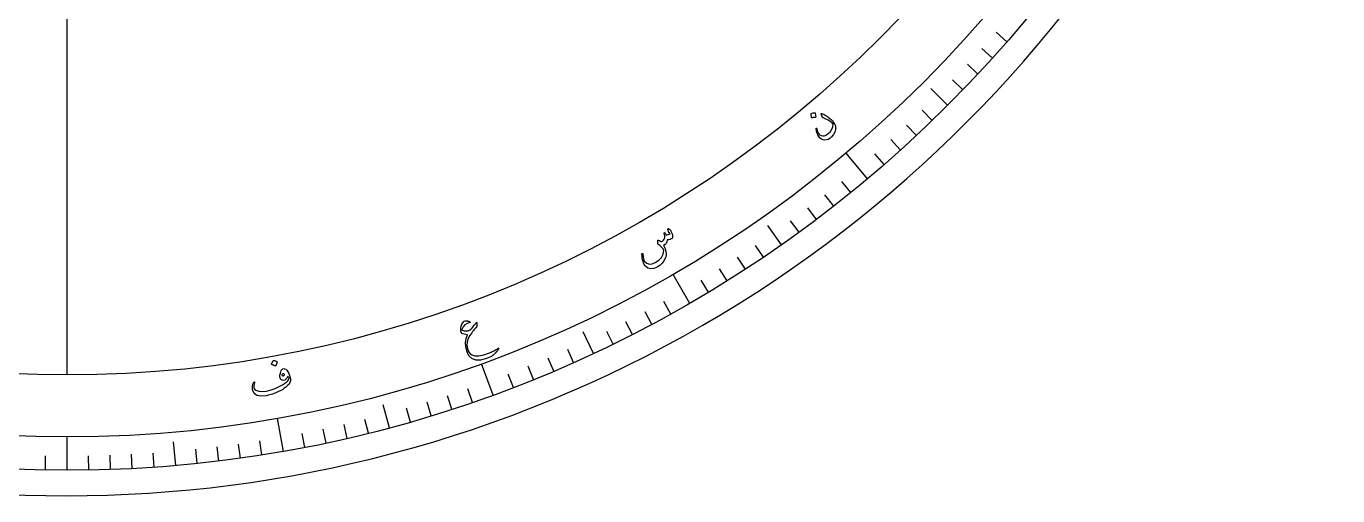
# Model space of a CAD drawing. Header units: millimetres. Extents: x -86 to 86, y -85 to 109.
# Drawn here: x -2.7 to 85, y -85 to -53.6 of the extents above; entities that cross this region are included whole.
import ezdxf

# ---------------------------------------------------------------- set-up
doc = ezdxf.new("R2010")
doc.units = ezdxf.units.MM
for name, color, linetype in [('CUT_OUTER', 1, 'Continuous'), ('ENGRAVE', 7, 'Continuous'), ('ENGRAVE_FINE', 8, 'Continuous'), ('TEXT', 5, 'Continuous')]:
    doc.layers.add(name, color=color, linetype=linetype)

msp = doc.modelspace()

# ---------------------------------------------------------------- linework, layer by layer
at = {"layer": 'CUT_OUTER'}
msp.add_arc((0.0001, -0.0001), 84.9999, 179.936691, 0.00008, dxfattribs=at)
at = {"layer": 'ENGRAVE'}
for points in [[(0, -76.925), (0, 76.925)], [(58.902, -58.902), (57.775, -57.775)], [(53.5442, -63.8115), (52.11, -62.1023)], [(47.7789, -68.2354), (46.8648, -66.9298)], [(41.65, -72.1399), (40.5344, -70.2076)], [(35.2041, -75.4954), (34.5306, -74.051)], [(28.4903, -78.2764), (27.7271, -76.1797)], [(21.5596, -80.4616), (21.1471, -78.9222)], [(14.4649, -82.0345), (14.0774, -79.8371)], [(0, -83.3), (0, -81.0687)], [(7.2601, -82.983), (7.1212, -81.3953)]]:
    msp.add_lwpolyline(points, dxfattribs=at)
for radius in [83.3, 83.3, 81.0687, 76.925, 76.925]:
    msp.add_circle((0, 0), radius, dxfattribs=at)
at = {"layer": 'ENGRAVE_FINE'}
for points in [[(62.8673, -54.6497), (62.1456, -54.0224)], [(61.904, -55.7386), (61.1933, -55.0987)], [(60.9218, -56.8105), (60.2224, -56.1583)], [(59.921, -57.865), (59.2331, -57.2008)], [(57.865, -59.921), (57.2008, -59.2331)], [(56.8105, -60.9218), (56.1583, -60.2224)], [(55.7386, -61.904), (55.0987, -61.1933)], [(54.6497, -62.8673), (54.0224, -62.1456)], [(52.4224, -64.7363), (51.8206, -63.9931)], [(51.2846, -65.6413), (50.6959, -64.8878)], [(50.1312, -66.5263), (49.5557, -65.7626)], [(48.9625, -67.3911), (48.4004, -66.6175)], [(46.5808, -69.0588), (46.046, -68.2661)], [(45.3684, -69.8613), (44.8476, -69.0593)], [(44.1423, -70.6424), (43.6355, -69.8315)], [(42.9027, -71.402), (42.4102, -70.5824)], [(39.107, -73.5495), (38.658, -72.7052)], [(40.3846, -72.8558), (39.921, -72.0195)], [(37.8174, -74.2208), (37.3833, -73.3688)], [(36.5163, -74.8695), (36.0971, -74.0101)], [(33.8812, -76.0983), (33.4922, -75.2248)], [(32.5479, -76.6781), (32.1743, -75.7978)], [(29.8521, -77.7672), (29.5094, -76.8745)], [(31.2047, -77.2344), (30.8465, -76.3478)], [(27.1198, -78.7617), (26.8085, -77.8575)], [(24.3546, -79.6602), (24.075, -78.7457)], [(25.7411, -79.223), (25.4456, -78.3136)], [(22.9606, -80.0731), (22.697, -79.1539)], [(17.319, -81.4797), (17.1202, -80.5443)], [(18.7384, -81.165), (18.5233, -80.2333)], [(20.1521, -80.8256), (19.9208, -79.8978)], [(11.5931, -82.4893), (11.46, -81.5424)], [(13.031, -82.2744), (12.8814, -81.33)], [(15.8944, -81.7695), (15.7119, -80.8309)], [(-1.4538, -83.2873), (-1.4371, -82.3312)], [(1.4538, -83.2873), (1.4371, -82.3312)], [(2.9071, -83.2493), (2.8738, -82.2936)], [(4.3596, -83.1858), (4.3095, -82.2309)], [(5.8107, -83.0971), (5.744, -82.1432)], [(8.7072, -82.8437), (8.6073, -81.8927)], [(10.1517, -82.6791), (10.0352, -81.73)]]:
    msp.add_lwpolyline(points, dxfattribs=at)
at = {"layer": 'TEXT'}
for points in [[(49.7624, -59.4596), (49.7628, -59.4542), (49.7654, -59.4491), (49.7701, -59.4441), (49.777, -59.4394), (49.8375, -59.4202), (49.8989, -59.4073), (49.9612, -59.4006), (50.0243, -59.4001), (50.0318, -59.4018), (50.0374, -59.4051), (50.0409, -59.4102), (50.0424, -59.417), (50.0836, -59.6873), (50.0831, -59.695), (50.0787, -59.7004), (50.0705, -59.7035), (50.0583, -59.7044), (50.0479, -59.7052), (50.0316, -59.7068), (50.0096, -59.7092), (49.9819, -59.7124), (49.9481, -59.7166), (49.908, -59.7221), (49.8616, -59.7289), (49.8088, -59.7369), (49.8012, -59.7373), (49.796, -59.7357), (49.793, -59.7321), (49.7924, -59.7267)], [(50.4878, -59.4506), (50.5407, -59.4736), (50.5946, -59.4988), (50.6494, -59.5263), (50.7052, -59.5559), (50.7618, -59.5884), (50.8193, -59.6241), (50.8777, -59.6631), (50.9369, -59.7055), (50.994, -59.7492), (51.0482, -59.7947), (51.0994, -59.8419), (51.1476, -59.891), (51.1929, -59.942), (51.2355, -59.9951), (51.2753, -60.0504), (51.3124, -60.1077), (51.3471, -60.1714), (51.3741, -60.2346), (51.3936, -60.2973), (51.4054, -60.3593), (51.4053, -60.5234), (51.36, -60.6869), (51.2695, -60.8495), (51.1336, -61.011), (51.0206, -61.1103), (50.9067, -61.1795), (50.7921, -61.2186), (50.6769, -61.2276), (50.5676, -61.2069), (50.4662, -61.1607), (50.3724, -61.0892), (50.2864, -60.9925), (50.2127, -60.8756), (50.1575, -60.7505), (50.1206, -60.6171), (50.1021, -60.4755), (50.1025, -60.4572), (50.1066, -60.4439), (50.1143, -60.4355), (50.1256, -60.4321), (50.1396, -60.433), (50.1503, -60.4415), (50.158, -60.4576), (50.1625, -60.4813), (50.2012, -60.6469), (50.2597, -60.7766), (50.3382, -60.8703), (50.4369, -60.9279), (50.5471, -60.9483), (50.6645, -60.9306), (50.789, -60.8748), (50.9206, -60.7809), (51.0575, -60.6411), (51.1573, -60.4904), (51.2198, -60.3289), (51.2452, -60.1569), (51.2446, -60.1521), (51.2422, -60.1463), (51.238, -60.1396), (51.2319, -60.1319), (51.1786, -60.0762), (51.1081, -60.0185), (51.0203, -59.9589), (50.9153, -59.8973), (50.8607, -59.8678), (50.8092, -59.8409), (50.761, -59.8165), (50.7159, -59.7947), (50.674, -59.7757), (50.6353, -59.7598), (50.5998, -59.747), (50.5674, -59.7374), (50.5511, -59.7318), (50.5386, -59.7246), (50.5296, -59.7158), (50.5243, -59.7054), (50.4471, -59.473), (50.445, -59.4574), (50.4511, -59.4484), (50.4654, -59.4462), (50.4878, -59.4506)], [(40.1908, -67.1911), (40.1885, -67.1768), (40.1894, -67.165), (40.1937, -67.1558), (40.2012, -67.1491), (40.2129, -67.1438), (40.2246, -67.1422), (40.2363, -67.1442), (40.2478, -67.1498), (40.2824, -67.1738), (40.3176, -67.2082), (40.3532, -67.2531), (40.3893, -67.3084), (40.439, -67.4044), (40.4745, -67.5026), (40.4957, -67.6032), (40.5024, -67.706), (40.4999, -67.7333), (40.4935, -67.757), (40.4832, -67.7772), (40.469, -67.794), (40.4069, -67.8366), (40.3306, -67.8666), (40.2401, -67.8839), (40.1355, -67.8885), (40.1226, -68.0198), (40.0792, -68.1276), (40.0052, -68.2118), (39.9008, -68.2723), (39.93, -68.3302), (39.9565, -68.3869), (39.9803, -68.4422), (40.0013, -68.4963), (40.0197, -68.5495), (40.0357, -68.602), (40.0493, -68.654), (40.0605, -68.7053), (40.0735, -68.8022), (40.0715, -68.8997), (40.0544, -68.998), (40.0224, -69.0969), (39.9251, -69.2905), (39.8004, -69.4587), (39.6485, -69.6011), (39.4696, -69.7178), (39.2448, -69.8078), (39.0384, -69.8274), (38.8508, -69.7766), (38.6821, -69.6559), (38.6388, -69.6027), (38.5983, -69.5338), (38.5607, -69.4493), (38.5259, -69.3492), (38.4958, -69.235), (38.4738, -69.1111), (38.4599, -68.9774), (38.4539, -68.8339), (38.4545, -68.8243), (38.4572, -68.8162), (38.4621, -68.8095), (38.4691, -68.8043), (38.477, -68.8007), (38.4846, -68.7991), (38.492, -68.7994), (38.4992, -68.8015), (38.506, -68.8067), (38.5111, -68.8133), (38.5143, -68.8214), (38.5157, -68.831), (38.5271, -69.0201), (38.549, -69.1685), (38.5816, -69.2762), (38.6251, -69.3432), (38.7789, -69.4585), (38.9488, -69.5097), (39.1347, -69.4967), (39.3363, -69.4192), (39.5866, -69.2551), (39.7686, -69.0644), (39.8821, -68.8477), (39.9271, -68.6053), (39.8646, -68.4991), (39.7817, -68.3968), (39.6783, -68.2984), (39.5547, -68.2037), (39.5409, -68.1948), (39.5309, -68.1856), (39.5246, -68.1759), (39.5221, -68.1658), (39.5192, -68.1279), (39.5167, -68.0922), (39.5145, -68.0587), (39.5127, -68.0274), (39.5116, -67.9987), (39.5112, -67.9729), (39.5115, -67.9499), (39.5127, -67.9298), (39.5146, -67.9205), (39.5189, -67.9146), (39.5257, -67.9122), (39.5349, -67.9133), (39.5404, -67.915), (39.5483, -67.918), (39.5587, -67.9221), (39.5716, -67.9275), (39.5866, -67.9343), (39.6034, -67.9427), (39.6221, -67.9527), (39.6426, -67.9643), (39.6832, -67.9859), (39.7151, -68.0002), (39.7382, -68.0071), (39.7526, -68.0067), (39.8249, -67.9722), (39.8868, -67.9201), (39.9384, -67.8504), (39.9795, -67.7631), (39.986, -67.7174), (39.9805, -67.6519), (39.9629, -67.5669), (39.9332, -67.4623), (39.9304, -67.4524), (39.9303, -67.4426), (39.9331, -67.4329), (39.9385, -67.4234), (39.9445, -67.4159), (39.9513, -67.4105), (39.9589, -67.4073), (39.9674, -67.4063), (39.9872, -67.4169), (40.0094, -67.4457), (40.034, -67.4927), (40.0609, -67.558), (40.1334, -67.5591), (40.2029, -67.5468), (40.2693, -67.5211), (40.3327, -67.4819), (40.3203, -67.4632), (40.3085, -67.449), (40.2972, -67.4394), (40.2865, -67.4344), (40.2752, -67.4304), (40.2665, -67.4249), (40.2605, -67.4178), (40.2571, -67.4091)], [(26.5259, -73.3501), (26.5663, -73.3216), (26.6153, -73.3047), (26.6729, -73.2993), (26.7392, -73.3053), (26.7744, -73.3122), (26.8073, -73.3201), (26.838, -73.329), (26.8664, -73.3389), (26.8925, -73.3497), (26.9163, -73.3611), (26.9376, -73.3732), (26.9566, -73.386), (26.9712, -73.3998), (26.9717, -73.4115), (26.9579, -73.4211), (26.93, -73.4285), (26.7547, -73.4795), (26.6095, -73.5746), (26.4943, -73.7141), (26.4087, -73.8981), (26.4081, -73.9083), (26.4116, -73.9174), (26.4192, -73.9255), (26.4308, -73.9326), (26.5643, -73.974), (26.697, -73.9854), (26.8287, -73.9668), (26.9594, -73.918), (26.9813, -73.9047), (27.0076, -73.8824), (27.0383, -73.8511), (27.0735, -73.8109), (27.1356, -73.7324), (27.1904, -73.6632), (27.2379, -73.603), (27.2781, -73.5521), (27.3111, -73.5104), (27.3369, -73.4779), (27.3555, -73.4546), (27.3669, -73.4405), (27.3853, -73.426), (27.3988, -73.4277), (27.4073, -73.4457), (27.4109, -73.4798), (27.4104, -73.573), (27.4059, -73.6438), (27.3977, -73.6924), (27.3856, -73.7186), (27.3368, -73.7687), (27.2863, -73.8246), (27.234, -73.8861), (27.1798, -73.9534), (27.1237, -74.0264), (27.0657, -74.1052), (27.0058, -74.1896), (26.9439, -74.2798), (26.8296, -74.4891), (26.7643, -74.7094), (26.7484, -74.9407), (26.7822, -75.1832), (26.8238, -75.3069), (26.8843, -75.4141), (26.9638, -75.5047), (27.0625, -75.5787), (27.2691, -75.6509), (27.5367, -75.654), (27.8649, -75.5874), (28.2531, -75.4501), (28.3113, -75.4242), (28.3736, -75.395), (28.4399, -75.3626), (28.5102, -75.327), (28.5842, -75.2881), (28.6618, -75.2457), (28.7427, -75.1998), (28.8272, -75.1504), (28.8421, -75.1428), (28.854, -75.1393), (28.8628, -75.1398), (28.8685, -75.1444), (28.8652, -75.179), (28.8241, -75.2453), (28.745, -75.3434), (28.6276, -75.473), (28.5545, -75.5473), (28.4883, -75.607), (28.4291, -75.652), (28.3771, -75.6824), (28.1755, -75.7749), (27.988, -75.8468), (27.8148, -75.8982), (27.6561, -75.9292), (27.3356, -75.9287), (27.0776, -75.835), (26.8825, -75.6488), (26.7498, -75.3707), (26.6754, -75.0556), (26.6564, -74.761), (26.6924, -74.487), (26.7832, -74.2335), (26.662, -74.2245), (26.5601, -74.2076), (26.4775, -74.1829), (26.4143, -74.1504), (26.3948, -74.1351), (26.3787, -74.1166), (26.3658, -74.0949), (26.3564, -74.07), (26.3422, -73.9988), (26.3347, -73.9294), (26.3339, -73.8616), (26.3397, -73.7955), (26.3676, -73.6567), (26.4079, -73.5363), (26.4607, -73.4341), (26.5259, -73.3501)], [(13.7837, -75.9633), (13.7867, -75.9589), (13.7915, -75.9557), (13.798, -75.9537), (13.8063, -75.953), (13.8682, -75.9663), (13.9277, -75.9855), (13.9849, -76.0105), (14.0397, -76.0413), (14.0455, -76.0465), (14.0486, -76.0522), (14.0492, -76.0583), (14.0472, -76.065), (13.9498, -76.3201), (13.9456, -76.3266), (13.9392, -76.3291), (13.9305, -76.3278), (13.9196, -76.3225), (13.9101, -76.318), (13.8952, -76.3114), (13.875, -76.3026), (13.8494, -76.2916), (13.8181, -76.2786), (13.7807, -76.2635), (13.7371, -76.2464), (13.6875, -76.2272), (13.6808, -76.2238), (13.677, -76.2198), (13.6762, -76.2152), (13.6783, -76.2102)], [(14.4289, -76.5123), (14.4875, -76.4967), (14.551, -76.5087), (14.6193, -76.5482), (14.6927, -76.6153), (14.7643, -76.7071), (14.8275, -76.8208), (14.8822, -76.9564), (14.9285, -77.114), (14.9415, -77.1719), (14.948, -77.2268), (14.948, -77.2786), (14.9417, -77.3273), (14.9054, -77.4291), (14.8418, -77.5318), (14.7508, -77.6354), (14.6322, -77.7396), (14.5636, -77.7905), (14.4921, -77.8397), (14.4177, -77.8871), (14.3403, -77.9329), (14.2599, -77.9771), (14.1761, -78.0196), (14.089, -78.0604), (13.9986, -78.0996), (13.9073, -78.1364), (13.8177, -78.1704), (13.7296, -78.2014), (13.6432, -78.2295), (13.5582, -78.2545), (13.4743, -78.2763), (13.3917, -78.2948), (13.3102, -78.3102), (12.9648, -78.3399), (12.7, -78.2924), (12.5161, -78.1687), (12.4131, -77.9692), (12.4032, -77.9206), (12.3972, -77.8644), (12.395, -77.8007), (12.3967, -77.7293), (12.4051, -77.6498), (12.4218, -77.5713), (12.4468, -77.4938), (12.4799, -77.4173), (12.4852, -77.4083), (12.492, -77.4014), (12.5003, -77.3965), (12.5101, -77.3938), (12.52, -77.3936), (12.5283, -77.3963), (12.5353, -77.402), (12.5407, -77.4106), (12.5443, -77.4205), (12.5454, -77.4301), (12.5442, -77.4392), (12.5406, -77.448), (12.485, -77.6222), (12.4799, -77.7641), (12.5255, -77.8738), (12.6221, -77.9512), (12.8184, -78.016), (13.0546, -78.0341), (13.3304, -78.0049), (13.6454, -77.9282), (13.7816, -77.8836), (13.9166, -77.8319), (14.0504, -77.7731), (14.1831, -77.7073), (14.3142, -77.6345), (14.4437, -77.5546), (14.5715, -77.4678), (14.6976, -77.3741), (14.7633, -77.3176), (14.8103, -77.2611), (14.8384, -77.2047), (14.8479, -77.1484), (14.8304, -77.1142), (14.8075, -77.0842), (14.7792, -77.0584), (14.7455, -77.0367), (14.7418, -77.036), (14.7381, -77.0389), (14.7343, -77.0453), (14.7303, -77.0552), (14.7005, -77.1332), (14.662, -77.1949), (14.6149, -77.2401), (14.5592, -77.269), (14.4515, -77.2908), (14.3624, -77.2746), (14.292, -77.2205), (14.2405, -77.1285), (14.225, -77.0418), (14.2341, -76.9306), (14.2676, -76.795), (14.3253, -76.6349), (14.3453, -76.5942), (14.3693, -76.5602), (14.3971, -76.5329), (14.4289, -76.5123)], [(14.5421, -76.9316), (14.5506, -76.9159), (14.5512, -76.9017), (14.544, -76.889), (14.5289, -76.8778), (14.4718, -76.8546), (14.4254, -76.8551), (14.3896, -76.8794), (14.3645, -76.9274), (14.3626, -76.9411), (14.3638, -76.9526), (14.3681, -76.9619), (14.3754, -76.9691), (14.4224, -76.9881), (14.4659, -76.9881), (14.5058, -76.9693), (14.5421, -76.9316)]]:
    msp.add_lwpolyline(points, close=True, dxfattribs=at)

doc.saveas('drawing.dxf')
